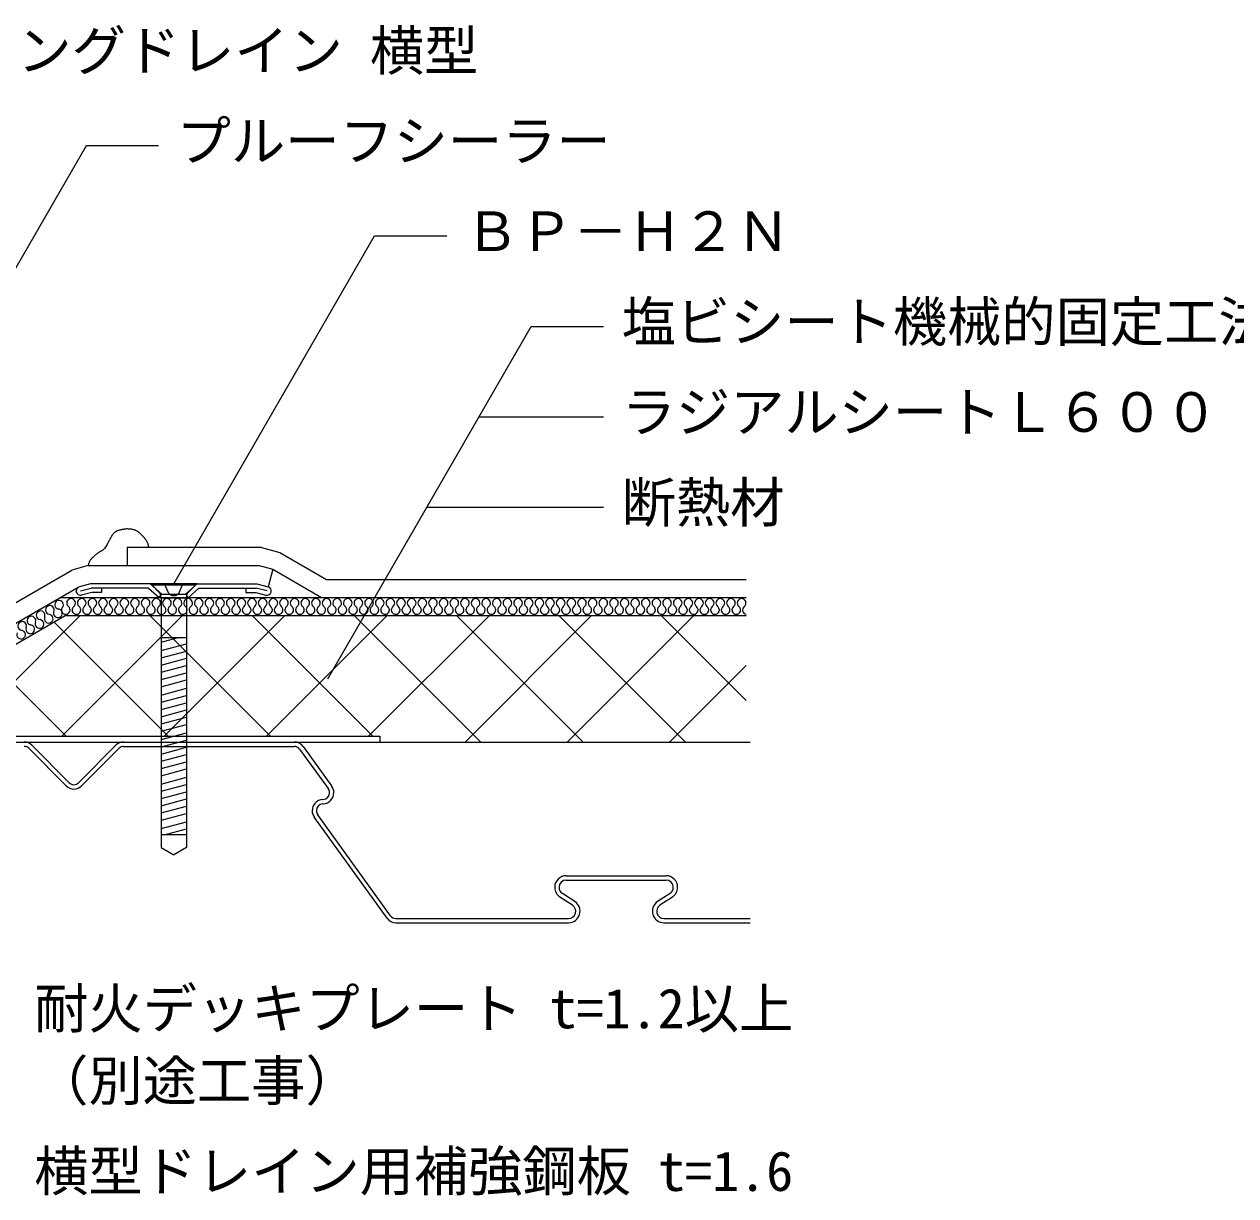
# Model space of a CAD drawing. Units: millimetres, scale not verified. Extents: x -665 to 665, y -465 to 450.
# Drawn here: x 45.9 to 381.1, y -269.3 to 54.8 of the extents above; entities that cross this region are included whole.
import ezdxf
from ezdxf.enums import TextEntityAlignment as Align

# ---------------------------------------------------------------- set-up
doc = ezdxf.new("R2010")
doc.units = ezdxf.units.MM
doc.header["$LTSCALE"] = 5
doc.linetypes.add('DASHED3', pattern=[4, 3, -1])
for name, color, linetype in [('0-1_線色１（水色）', 4, 'Continuous'), ('0-2_線色２（白）', 7, 'Continuous'), ('0-4_線色４（黄）', 2, 'Continuous'), ('0-5_金属', 7, 'Continuous'), ('0-6_鋼板・アングル', 2, 'Continuous'), ('0-7_ビス', 4, 'Continuous'), ('0-A_文字', 7, 'Continuous'), ('0-D_断熱・ハッチ', 4, 'Continuous')]:
    doc.layers.add(name, color=color, linetype=linetype)
doc.styles.add('ＭＳ ゴシック', font='')
doc.styles.get('ＭＳ ゴシック').set_extended_font_data('MS Gothic')

msp = doc.modelspace()

# ---------------------------------------------------------------- linework, layer by layer
at = {"layer": '0-1_線色１（水色）'}
for centre, start, end in [((53.036, -107.224), 337.52351, 262.47649), ((55.585, -105.752), 337.52351, 262.47649), ((55.269, -108.148), 42.86123, 82.47649), ((57.438, -107.206), 127.52351, 52.47649), ((58.91, -105.289), 307.52351, 232.47649), ((60.382, -107.206), 127.52351, 52.47649), ((61.854, -105.289), 307.52351, 232.47649), ((63.326, -107.206), 127.52351, 52.47649), ((64.798, -105.289), 307.52351, 232.47649), ((66.27, -107.206), 127.52351, 52.47649), ((67.741, -105.289), 307.52351, 232.47649), ((69.213, -107.206), 127.52351, 52.47649), ((70.685, -105.289), 307.52351, 232.47649), ((72.157, -107.206), 127.52351, 52.47649), ((73.629, -105.289), 307.52351, 232.47649), ((75.101, -107.206), 127.52351, 52.47649), ((76.573, -105.289), 307.52351, 232.47649), ((78.045, -107.206), 127.52351, 52.47649), ((79.517, -105.289), 307.52351, 232.47649), ((80.989, -107.206), 127.52351, 52.47649), ((82.461, -105.289), 307.52351, 232.47649), ((83.933, -107.206), 127.52351, 52.47649), ((85.405, -105.289), 307.52351, 232.47649), ((86.877, -107.206), 127.52351, 52.47649), ((88.349, -105.289), 307.52351, 232.47649), ((89.821, -107.206), 127.52351, 52.47649), ((91.293, -105.289), 307.52351, 232.47649), ((92.765, -107.206), 127.52351, 52.47649), ((94.237, -105.289), 307.52351, 232.47649), ((95.709, -107.206), 127.52351, 52.47649), ((97.181, -105.289), 307.52351, 232.47649), ((98.653, -107.206), 127.52351, 52.47649), ((100.125, -105.289), 307.52351, 232.47649), ((101.597, -107.206), 127.52351, 52.47649), ((103.069, -105.289), 307.52351, 232.47649), ((104.541, -107.206), 127.52351, 52.47649), ((106.012, -105.289), 307.52351, 232.47649), ((107.484, -107.206), 127.52351, 52.47649), ((108.956, -105.289), 307.52351, 232.47649), ((110.428, -107.206), 127.52351, 52.47649), ((111.9, -105.289), 307.52351, 232.47649), ((113.372, -107.206), 127.52351, 52.47649), ((114.844, -105.289), 307.52351, 232.47649), ((116.316, -107.206), 127.52351, 52.47649), ((117.788, -105.289), 307.52351, 232.47649), ((119.26, -107.206), 127.52351, 52.47649), ((120.732, -105.289), 307.52351, 232.47649), ((122.204, -107.206), 127.52351, 52.47649), ((123.676, -105.289), 307.52351, 232.47649), ((125.148, -107.206), 127.52351, 52.47649), ((126.62, -105.289), 307.52351, 232.47649), ((128.092, -107.206), 127.52351, 52.47649), ((129.564, -105.289), 307.52351, 232.47649), ((131.036, -107.206), 127.52351, 52.47649), ((132.508, -105.289), 307.52351, 232.47649), ((133.98, -107.206), 127.52351, 52.47649), ((135.452, -105.289), 307.52351, 232.47649), ((136.924, -107.206), 127.52351, 52.47649), ((138.396, -105.289), 307.52351, 232.47649), ((139.868, -107.206), 127.52351, 52.47649), ((141.34, -105.289), 307.52351, 232.47649), ((142.811, -107.206), 127.52351, 52.47649), ((144.283, -105.289), 307.52351, 232.47649), ((145.755, -107.206), 127.52351, 52.47649), ((147.227, -105.289), 307.52351, 232.47649), ((148.699, -107.206), 127.52351, 52.47649), ((150.171, -105.289), 307.52351, 232.47649), ((151.643, -107.206), 127.52351, 52.47649), ((153.115, -105.289), 307.52351, 232.47649), ((154.587, -107.206), 127.52351, 52.47649), ((156.059, -105.289), 307.52351, 232.47649), ((157.531, -107.206), 127.52351, 52.47649), ((159.003, -105.289), 307.52351, 232.47649), ((160.475, -107.206), 127.52351, 52.47649), ((161.947, -105.289), 307.52351, 232.47649), ((163.419, -107.206), 127.52351, 52.47649), ((164.891, -105.289), 307.52351, 232.47649), ((166.363, -107.206), 127.52351, 52.47649), ((167.835, -105.289), 307.52351, 232.47649), ((169.307, -107.206), 127.52351, 52.47649), ((170.779, -105.289), 307.52351, 232.47649), ((172.251, -107.206), 127.52351, 52.47649), ((173.723, -105.289), 307.52351, 232.47649), ((175.195, -107.206), 127.52351, 52.47649), ((176.667, -105.289), 307.52351, 232.47649), ((178.139, -107.206), 127.52351, 52.47649), ((179.61, -105.289), 307.52351, 232.47649), ((181.082, -107.206), 127.52351, 52.47649), ((182.554, -105.289), 307.52351, 232.47649), ((184.026, -107.206), 127.52351, 52.47649), ((185.498, -105.289), 307.52351, 232.47649), ((186.97, -107.206), 127.52351, 52.47649), ((188.442, -105.289), 307.52351, 232.47649), ((189.914, -107.206), 127.52351, 52.47649), ((191.386, -105.289), 307.52351, 232.47649), ((192.858, -107.206), 127.52351, 52.47649), ((194.33, -105.289), 307.52351, 232.47649), ((195.802, -107.206), 127.52351, 52.47649), ((197.274, -105.289), 307.52351, 232.47649), ((198.746, -107.206), 127.52351, 52.47649), ((200.218, -105.289), 307.52351, 232.47649), ((201.69, -107.206), 127.52351, 52.47649), ((203.162, -105.289), 307.52351, 232.47649), ((204.634, -107.206), 127.52351, 52.47649), ((206.106, -105.289), 307.52351, 232.47649), ((207.578, -107.206), 127.52351, 52.47649), ((209.05, -105.289), 307.52351, 232.47649), ((210.522, -107.206), 127.52351, 52.47649), ((211.994, -105.289), 307.52351, 232.47649), ((213.466, -107.206), 127.52351, 52.47649), ((214.938, -105.289), 307.52351, 232.47649), ((216.409, -107.206), 127.52351, 52.47649), ((217.881, -105.289), 307.52351, 232.47649), ((219.353, -107.206), 127.52351, 52.47649), ((220.825, -105.289), 307.52351, 232.47649), ((222.297, -107.206), 127.52351, 52.47649), ((223.769, -105.289), 307.52351, 232.47649), ((225.241, -107.206), 127.52351, 52.47649), ((226.713, -105.289), 307.52351, 232.47649), ((228.185, -107.206), 127.52351, 52.47649), ((229.657, -105.289), 307.52351, 232.47649), ((231.129, -107.206), 127.52351, 52.47649), ((232.601, -105.289), 307.52351, 232.47649), ((234.073, -107.206), 127.52351, 52.47649), ((235.545, -105.289), 307.52351, 232.47649), ((237.017, -107.206), 127.52351, 52.47649), ((238.489, -105.289), 307.52351, 232.47649), ((239.961, -107.206), 127.52351, 52.47649), ((241.433, -105.289), 307.52351, 232.47649), ((242.905, -107.206), 127.52351, 52.47649), ((244.377, -105.289), 307.52351, 232.47649), ((245.849, -107.206), 127.52351, 258.54391), ((45.387, -111.64), 337.52351, 262.47649), ((47.937, -110.168), 337.52351, 262.47649), ((50.17, -111.092), 157.52351, 82.47649), ((50.486, -108.696), 337.52351, 262.47649), ((52.719, -109.62), 157.52351, 82.47649), ((55.269, -108.148), 157.52351, 5.88928), ((45.071, -114.036), 157.52351, 82.47649), ((47.62, -112.564), 157.52351, 82.47649)]:
    msp.add_arc(centre, 1.208, start, end, dxfattribs=at)
at = {"layer": '0-2_線色２（白）'}
for p, q in [((69.965, -87.042), (69.852, -87.238)), ((70.082, -86.848), (69.965, -87.042)), ((70.205, -86.658), (70.082, -86.848)), ((70.336, -86.471), (70.205, -86.658)), ((70.474, -86.29), (70.336, -86.471)), ((70.558, -86.187), (70.474, -86.29)), ((70.633, -86.101), (70.558, -86.187)), ((70.769, -85.956), (70.633, -86.101)), ((70.913, -85.818), (70.769, -85.956)), ((71.063, -85.69), (70.913, -85.818)), ((71.221, -85.574), (71.063, -85.69)), ((71.387, -85.47), (71.221, -85.574)), ((71.486, -85.417), (71.387, -85.47)), ((71.597, -85.366), (71.486, -85.417)), ((71.793, -85.29), (71.597, -85.366)), ((71.996, -85.227), (71.793, -85.29)), ((72.203, -85.175), (71.996, -85.227)), ((72.412, -85.129), (72.203, -85.175)), ((72.623, -85.085), (72.412, -85.129)), ((72.745, -85.06), (72.623, -85.085)), ((72.853, -85.037), (72.745, -85.06)), ((73.038, -84.997), (72.853, -85.037)), ((73.222, -84.957), (73.038, -84.997)), ((73.405, -84.919), (73.222, -84.957)), ((73.589, -84.884), (73.405, -84.919)), ((73.774, -84.855), (73.589, -84.884)), ((73.881, -84.842), (73.774, -84.855)), ((74.028, -84.827), (73.881, -84.842)), ((74.282, -84.813), (74.028, -84.827)), ((74.537, -84.812), (74.282, -84.813)), ((74.793, -84.821), (74.537, -84.812)), ((75.049, -84.84), (74.793, -84.821)), ((75.306, -84.867), (75.049, -84.84)), ((75.454, -84.885), (75.306, -84.867)), ((75.577, -84.902), (75.454, -84.885)), ((75.788, -84.936), (75.577, -84.902)), ((75.997, -84.975), (75.788, -84.936)), ((76.204, -85.023), (75.997, -84.975)), ((76.407, -85.079), (76.204, -85.023)), ((76.607, -85.147), (76.407, -85.079)), ((76.721, -85.191), (76.607, -85.147)), ((76.823, -85.235), (76.721, -85.191)), ((76.994, -85.319), (76.823, -85.235)), ((77.162, -85.411), (76.994, -85.319)), ((77.325, -85.512), (77.162, -85.411)), ((77.484, -85.62), (77.325, -85.512)), ((77.639, -85.734), (77.484, -85.62)), ((77.726, -85.803), (77.639, -85.734)), ((77.823, -85.882), (77.726, -85.803)), ((77.987, -86.024), (77.823, -85.882)), ((78.146, -86.17), (77.987, -86.024)), ((78.301, -86.32), (78.146, -86.17)), ((78.453, -86.474), (78.301, -86.32)), ((78.602, -86.629), (78.453, -86.474)), ((78.687, -86.72), (78.602, -86.629)), ((78.769, -86.808), (78.687, -86.72)), ((78.908, -86.96), (78.769, -86.808)), ((79.045, -87.113), (78.908, -86.96)), ((79.18, -87.268), (79.045, -87.113)), ((67.863, -90.481), (67.779, -90.557)), ((67.945, -90.401), (67.863, -90.481)), ((67.991, -90.354), (67.945, -90.401)), ((68.119, -90.215), (67.991, -90.354)), ((68.324, -89.962), (68.119, -90.215)), ((68.513, -89.696), (68.324, -89.962)), ((68.688, -89.419), (68.513, -89.696)), ((68.852, -89.134), (68.688, -89.419)), ((69.008, -88.844), (68.852, -89.134)), ((69.097, -88.676), (69.008, -88.844)), ((69.162, -88.55), (69.097, -88.676)), ((69.273, -88.334), (69.162, -88.55)), ((69.383, -88.118), (69.273, -88.334)), ((69.494, -87.903), (69.383, -88.118)), ((69.607, -87.689), (69.494, -87.903)), ((69.721, -87.476), (69.607, -87.689)), ((69.788, -87.353), (69.721, -87.476)), ((69.852, -87.238), (69.788, -87.353)), ((79.313, -87.426), (79.18, -87.268)), ((79.443, -87.587), (79.313, -87.426)), ((79.518, -87.682), (79.443, -87.587)), ((79.58, -87.763), (79.518, -87.682)), ((79.685, -87.906), (79.58, -87.763)), ((79.785, -88.051), (79.685, -87.906)), ((79.879, -88.199), (79.785, -88.051)), ((79.966, -88.351), (79.879, -88.199)), ((80.045, -88.507), (79.966, -88.351)), ((80.086, -88.599), (80.045, -88.507)), ((80.133, -88.719), (80.086, -88.599)), ((80.202, -88.931), (80.133, -88.719)), ((80.257, -89.147), (80.202, -88.931)), ((80.303, -89.368), (80.257, -89.147)), ((80.34, -89.591), (80.303, -89.368)), ((80.373, -89.816), (80.34, -89.591)), ((80.391, -89.947), (80.373, -89.816)), ((64.002, -93.81), (63.955, -93.911)), ((64.038, -93.738), (64.002, -93.81)), ((64.105, -93.617), (64.038, -93.738)), ((64.178, -93.499), (64.105, -93.617)), ((64.255, -93.383), (64.178, -93.499)), ((64.338, -93.271), (64.255, -93.383)), ((64.424, -93.161), (64.338, -93.271)), ((64.476, -93.099), (64.424, -93.161)), ((64.567, -92.995), (64.476, -93.099)), ((64.73, -92.822), (64.567, -92.995)), ((64.9, -92.655), (64.73, -92.822)), ((65.076, -92.494), (64.9, -92.655)), ((65.255, -92.336), (65.076, -92.494)), ((65.436, -92.181), (65.255, -92.336)), ((65.542, -92.092), (65.436, -92.181)), ((65.627, -92.021), (65.542, -92.092)), ((65.773, -91.898), (65.627, -92.021)), ((65.92, -91.778), (65.773, -91.898)), ((66.07, -91.661), (65.92, -91.778)), ((66.222, -91.548), (66.07, -91.661)), ((66.378, -91.44), (66.222, -91.548)), ((66.47, -91.381), (66.378, -91.44)), ((66.562, -91.325), (66.47, -91.381)), ((66.723, -91.233), (66.562, -91.325)), ((66.886, -91.144), (66.723, -91.233)), ((67.048, -91.055), (66.886, -91.144)), ((67.21, -90.964), (67.048, -91.055)), ((67.368, -90.868), (67.21, -90.964)), ((67.458, -90.808), (67.368, -90.868)), ((67.512, -90.77), (67.458, -90.808)), ((67.603, -90.703), (67.512, -90.77)), ((67.692, -90.631), (67.603, -90.703)), ((67.779, -90.557), (67.692, -90.631)), ((63.672, -94.837), (63.646, -94.947)), ((63.718, -94.647), (63.672, -94.837)), ((63.767, -94.459), (63.718, -94.647)), ((63.822, -94.273), (63.767, -94.459)), ((63.884, -94.09), (63.822, -94.273)), ((63.955, -93.911), (63.884, -94.09)), ((74.394, -94.947), (110.963, -94.947)), ((110.963, -94.947), (114.708, -95.951)), ((114.708, -95.951), (113.414, -100.78)), ((114.708, -95.951), (128.212, -103.747)), ((29.298, -119.149), (60.906, -100.9)), ((55.975, -103.747), (245.609, -103.747)), ((31.798, -123.479), (57.314, -108.747)), ((57.314, -108.747), (245.609, -108.747)), ((144.296, -143.747), (246.777, -143.747))]:
    msp.add_line(p, q, dxfattribs=at)
at = {"layer": '0-4_線色４（黄）'}
for p, q in [((74.394, -89.947), (74.394, -94.947)), ((111.621, -89.947), (74.394, -89.947)), ((111.621, -89.947), (116.638, -91.292)), ((116.638, -91.292), (129.552, -98.747)), ((27.958, -114.149), (59.113, -96.162)), ((63.646, -94.947), (59.113, -96.162)), ((63.646, -94.947), (74.394, -94.947)), ((129.552, -98.747), (245.609, -98.747))]:
    msp.add_line(p, q, dxfattribs=at)
at = {"layer": '0-5_金属'}
for p, q in [((73.441, -143.747), (120.665, -143.747)), ((57.569, -155.864), (47.224, -145.477)), ((58.42, -155.018), (48.075, -144.63)), ((71.316, -144.63), (60.97, -155.018)), ((72.166, -145.477), (61.821, -155.865)), ((73.442, -144.947), (120.665, -144.947)), ((122.122, -145.69), (130.014, -156.573)), ((123.093, -144.986), (130.985, -155.868)), ((128.447, -159.657), (128.647, -159.641)), ((128.543, -160.853), (128.742, -160.837)), ((147.27, -191.799), (127.172, -163.916)), ((146.297, -192.501), (126.199, -164.618)), ((195.895, -180.747), (209.695, -180.747)), ((209.695, -180.747), (223.495, -180.747)), ((195.895, -181.947), (209.695, -181.947)), ((209.695, -181.947), (223.495, -181.947)), ((197.587, -188.872), (194.146, -186.627)), ((198.243, -187.867), (194.802, -185.622)), ((224.587, -185.622), (221.146, -187.867)), ((225.243, -186.627), (221.802, -188.872)), ((148.731, -192.547), (196.495, -192.547)), ((148.761, -193.747), (196.495, -193.747)), ((222.895, -192.547), (246.777, -192.547)), ((222.895, -193.747), (246.777, -193.747))]:
    msp.add_line(p, q, dxfattribs=at)
for centre, radius, start, end in [((45.949, -146.747), 3, 44.8817, 89.99801), ((73.441, -146.747), 3, 89.99774, 135.11529), ((120.665, -146.747), 3, 35.94977, 89.99965), ((45.949, -146.747), 1.8, 44.88064, 89.99665), ((73.441, -146.747), 1.8, 89.99944, 135.1166), ((120.665, -146.747), 1.8, 35.94966, 89.99949), ((59.695, -153.747), 3, 224.88328, 315.1167), ((59.695, -153.747), 1.8, 224.57188, 315.1167), ((128.395, -157.747), 2, 0.00003, 35.94972), ((128.395, -157.747), 3.2, 0.00003, 35.94994), ((128.695, -162.747), 3.1, 94.57659, 179.9999), ((128.695, -162.747), 1.9, 94.58091, 179.9999), ((128.495, -157.747), 1.9, 274.57777, 359.99996), ((128.495, -157.747), 3.1, 274.58181, 359.99996), ((128.795, -162.747), 3.2, 180.00009, 215.78394), ((128.795, -162.747), 2, 180.00009, 216.07594), ((195.895, -183.947), 3.2, 89.99993, 179.9999), ((223.494, -183.947), 3.2, 359.99999, 89.99993), ((195.895, -183.947), 3.2, 180.00009, 236.88223), ((195.895, -183.947), 2, 89.99993, 179.9999), ((195.895, -183.947), 2, 180.00009, 236.88223), ((223.494, -183.947), 2, 359.99999, 89.99993), ((223.494, -183.947), 2, 303.11787, 359.99998), ((223.494, -183.947), 3.2, 303.11787, 359.99998), ((196.494, -190.547), 3.2, 270.00012, 56.88211), ((196.494, -190.547), 2, 270.00012, 56.88211), ((222.895, -190.547), 3.2, 123.11782, 269.99989), ((222.895, -190.547), 2, 123.11782, 269.99989), ((148.731, -190.747), 3, 215.78405, 270.00023), ((148.731, -190.747), 1.8, 215.78405, 270.00023)]:
    msp.add_arc(centre, radius, start, end, dxfattribs=at)
at = {"layer": '0-6_鋼板・アングル'}
for p, q in [((64.305, -99.947), (61.195, -100.78)), ((80.805, -99.947), (64.305, -99.947)), ((80.805, -99.947), (84.055, -102.853)), ((93.805, -99.947), (90.555, -102.853)), ((93.805, -99.947), (110.305, -99.947)), ((110.305, -99.947), (113.414, -100.78)), ((61.506, -101.94), (64.463, -101.147)), ((80.347, -101.147), (64.463, -101.147)), ((94.263, -101.147), (110.147, -101.147)), ((107.289, -101.147), (107.289, -102.347)), ((107.289, -102.347), (109.989, -102.347)), ((109.989, -102.347), (112.793, -103.099)), ((113.104, -101.94), (110.147, -101.147))]:
    msp.add_line(p, q, dxfattribs=at)
at = {"layer": '0-6_鋼板・アングル', "color": 4}
for p, q in [((93.805, -99.947), (80.805, -99.947)), ((83.255, -103.747), (91.354, -103.747)), ((84.055, -102.853), (90.555, -102.853))]:
    msp.add_line(p, q, dxfattribs=at)
at = {"layer": '0-6_鋼板・アングル'}
for points in [[(67.321, -101.147), (67.321, -102.347), (64.621, -102.347), (61.816, -103.099)], [(80.347, -101.147), (83.255, -103.747), (84.055, -102.853)], [(94.263, -101.147), (91.354, -103.747), (90.555, -102.853)], [(-90.702, -142.147), (-90.702, -143.747), (144.296, -143.747)], [(-90.702, -142.147), (144.296, -142.147), (144.296, -143.747)]]:
    msp.add_lwpolyline(points, dxfattribs=at)
for centre, start, end in [((61.506, -101.94), 105, 285), ((113.104, -101.94), 255, 75)]:
    msp.add_arc(centre, 1.2, start, end, dxfattribs=at)
at = {"layer": '0-7_ビス', "color": 7}
for p, q in [((93.305, -99.947), (81.305, -99.947)), ((81.305, -100.332), (81.305, -99.947)), ((83.219, -102.246), (81.305, -100.332)), ((93.305, -100.332), (81.305, -100.332)), ((91.39, -102.246), (93.305, -100.332)), ((93.305, -100.332), (93.305, -99.947)), ((90.805, -103.947), (83.805, -103.947)), ((90.805, -114.947), (83.805, -114.947)), ((90.805, -169.447), (83.805, -169.447))]:
    msp.add_line(p, q, dxfattribs=at)
at = {"layer": '0-7_ビス', "color": 7, "linetype": 'DASHED3'}
for p, q in [((85.837, -102.497), (84.755, -99.947)), ((88.772, -102.497), (89.855, -99.947))]:
    msp.add_line(p, q, dxfattribs=at)
at = {"layer": '0-7_ビス'}
for p, q in [((83.805, -116.147), (88.282, -114.947)), ((83.805, -118.453), (90.805, -116.578)), ((83.805, -120.453), (90.805, -118.578)), ((83.805, -122.453), (90.805, -120.578)), ((83.805, -124.453), (90.805, -122.578)), ((83.805, -126.453), (90.805, -124.578)), ((83.805, -128.453), (90.805, -126.578)), ((83.805, -130.759), (90.805, -128.884)), ((83.805, -132.759), (90.805, -130.884)), ((83.805, -134.759), (90.805, -132.884)), ((83.805, -136.759), (90.805, -134.884)), ((83.805, -138.759), (90.805, -136.884)), ((83.805, -140.759), (90.805, -138.884)), ((83.805, -143.066), (90.805, -141.19)), ((83.805, -145.066), (90.805, -143.19)), ((83.805, -147.066), (90.805, -145.19)), ((83.805, -149.066), (90.805, -147.19)), ((83.805, -151.066), (90.805, -149.19)), ((83.805, -153.066), (90.805, -151.19)), ((83.805, -155.372), (90.805, -153.496)), ((83.805, -157.372), (90.805, -155.496)), ((83.805, -159.372), (90.805, -157.496)), ((83.805, -161.372), (90.805, -159.496)), ((83.805, -163.372), (90.805, -161.496)), ((83.805, -165.372), (90.805, -163.496)), ((83.805, -167.678), (90.805, -165.802)), ((84.666, -169.447), (90.805, -167.802))]:
    msp.add_line(p, q, dxfattribs=at)
at = {"layer": '0-7_ビス', "color": 7}
for points in [[(83.805, -103.66), (83.805, -172.926), (87.305, -174.947)], [(90.805, -103.66), (90.805, -172.926), (87.305, -174.947)]]:
    msp.add_lwpolyline(points, dxfattribs=at)
for centre, start, end in [((81.805, -103.66), 0, 45), ((92.805, -103.66), 135, 180)]:
    msp.add_arc(centre, 2, start, end, dxfattribs=at)
at = {"layer": '0-7_ビス', "color": 7, "linetype": 'DASHED3'}
msp.add_arc((87.305, -101.386), 1.84, 217.11751, 322.88248, dxfattribs=at)
at = {"layer": '0-A_文字'}
for p, q in [((-19.675, -122.169), (63.13, 21.253)), ((63.13, 21.253), (83.13, 21.253)), ((87.305, -99.947), (142.846, -3.747)), ((142.846, -3.747), (162.846, -3.747)), ((129.913, -126.247), (186.205, -28.747)), ((186.205, -28.747), (206.205, -28.747)), ((171.771, -53.747), (206.205, -53.747)), ((157.337, -78.747), (206.205, -78.747))]:
    msp.add_line(p, q, dxfattribs=at)
at = {"layer": '0-D_断熱・ハッチ'}
for p, q in [((28.064, -142.147), (61.464, -108.747)), ((54.198, -110.547), (85.798, -142.147)), ((56.348, -142.147), (89.748, -108.747)), ((80.683, -108.747), (114.083, -142.147)), ((84.632, -142.147), (118.032, -108.747)), ((108.967, -108.747), (142.367, -142.147)), ((112.917, -142.147), (146.317, -108.747)), ((137.251, -108.747), (172.251, -143.747)), ((141.201, -142.147), (174.601, -108.747)), ((165.535, -108.747), (200.535, -143.747)), ((167.885, -143.747), (202.885, -108.747)), ((193.82, -108.747), (228.82, -143.747)), ((196.169, -143.747), (231.169, -108.747)), ((222.104, -108.747), (245.609, -132.252)), ((36.266, -120.899), (57.514, -142.147)), ((224.454, -143.747), (245.609, -122.592))]:
    msp.add_line(p, q, dxfattribs=at)

# ---------------------------------------------------------------- texts
at = {"layer": '0-A_文字', "style": 'ＭＳ ゴシック'}
for s, p in [('ディッピングドレイン 横型', (-15.958, 38.753)), ('プルーフシーラー', (88.13, 13.753)), ('ＢＰ－Ｈ２Ｎ', (167.846, -11.247)), ('塩ビシート機械的固定工法', (211.205, -36.247)), ('ラジアルシートＬ６００', (211.205, -61.247)), ('断熱材', (211.205, -86.247)), ('耐火デッキプレート t=1.2以上', (48.72, -226.247)), ('（別途工事）', (48.72, -246.247)), ('横型ドレイン用補強鋼板 t=1.6', (48.72, -271.247))]:
    msp.add_text(s, height=11, dxfattribs=at).set_placement(p, align=Align.BOTTOM_LEFT)

doc.saveas('drawing.dxf')
